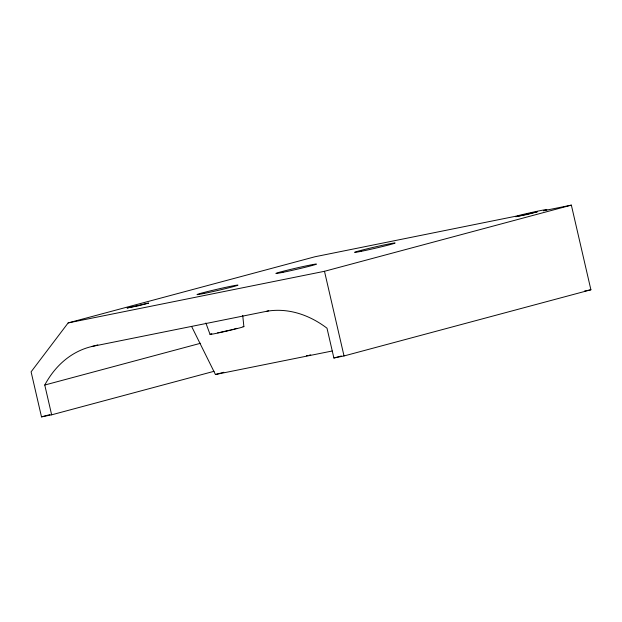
<?xml version="1.0" encoding="UTF-8"?>
<svg xmlns="http://www.w3.org/2000/svg" width="622" height="622" viewBox="0 0 622 622"><rect width="100%" height="100%" fill="white"/><g stroke="black" fill="none" stroke-linecap="round" stroke-linejoin="round"><path stroke-width="0.93" d="M543.612 210.71L544.67 210.415A20.86 0.653 -13 0 0 539.935 210.702A20.86 0.653 -13 0 0 515.249 216.339L315.012 256.746L68.14 322.919L31.1 371.839L41.495 416.872L51.649 414.827L214.038 371.303M236.15 328.556L236.966 328.323M68.14 322.919L324.49 271.293L571.354 205.128L590.9 289.782L344.028 355.955L333.882 358L327.001 328.198A115.754 86.116 75 0 0 266.784 311.264L92.165 346.431A115.754 86.116 75 0 0 44.768 385.034L51.649 414.827M92.165 346.431L97.786 344.922M266.784 311.264L268.657 310.767M44.768 385.034L200.587 343.266M41.495 416.872L49.947 414.61M191.708 326.651L215.445 374.514L223.803 372.275M333.882 358L341.392 355.986M233.864 329.162L235.334 328.781M231.384 329.784L233.133 329.357M230.513 330.002L220.359 332.288M309.111 355.24L310.728 354.905M543.426 210.749L571.354 205.128M584.439 291.08L590.9 289.782M215.445 374.514L332.171 351.01M217.638 332.824L219.55 332.451M306.389 355.776L307.665 355.535M205.874 323.005L210.049 334.403M324.49 271.293L344.028 355.955M242.72 315.385L243.871 326.534M243.023 326.589A17.385 0.544 -13 0 1 225.778 331.301A17.385 0.544 -13 0 1 211.799 333.719M127.199 307.976L138.488 305.799L148.642 303.077L127.199 307.976M515.848 216.689L527.137 214.52L537.291 211.799L515.848 216.689M203.892 293.491A20.86 0.653 -13 0 0 237.441 285.397A20.86 0.653 -13 0 0 211.41 290.614A20.86 0.653 -13 0 0 203.892 293.491M361.374 251.288A20.86 0.653 -13 0 0 394.76 243.218A20.86 0.653 -13 0 0 368.387 248.536A20.86 0.653 -13 0 0 361.374 251.288M282.948 272.327A20.86 0.653 -13 0 0 316.147 264.28A20.86 0.653 -13 0 0 289.401 269.699A20.86 0.653 -13 0 0 282.948 272.327"/></g></svg>
